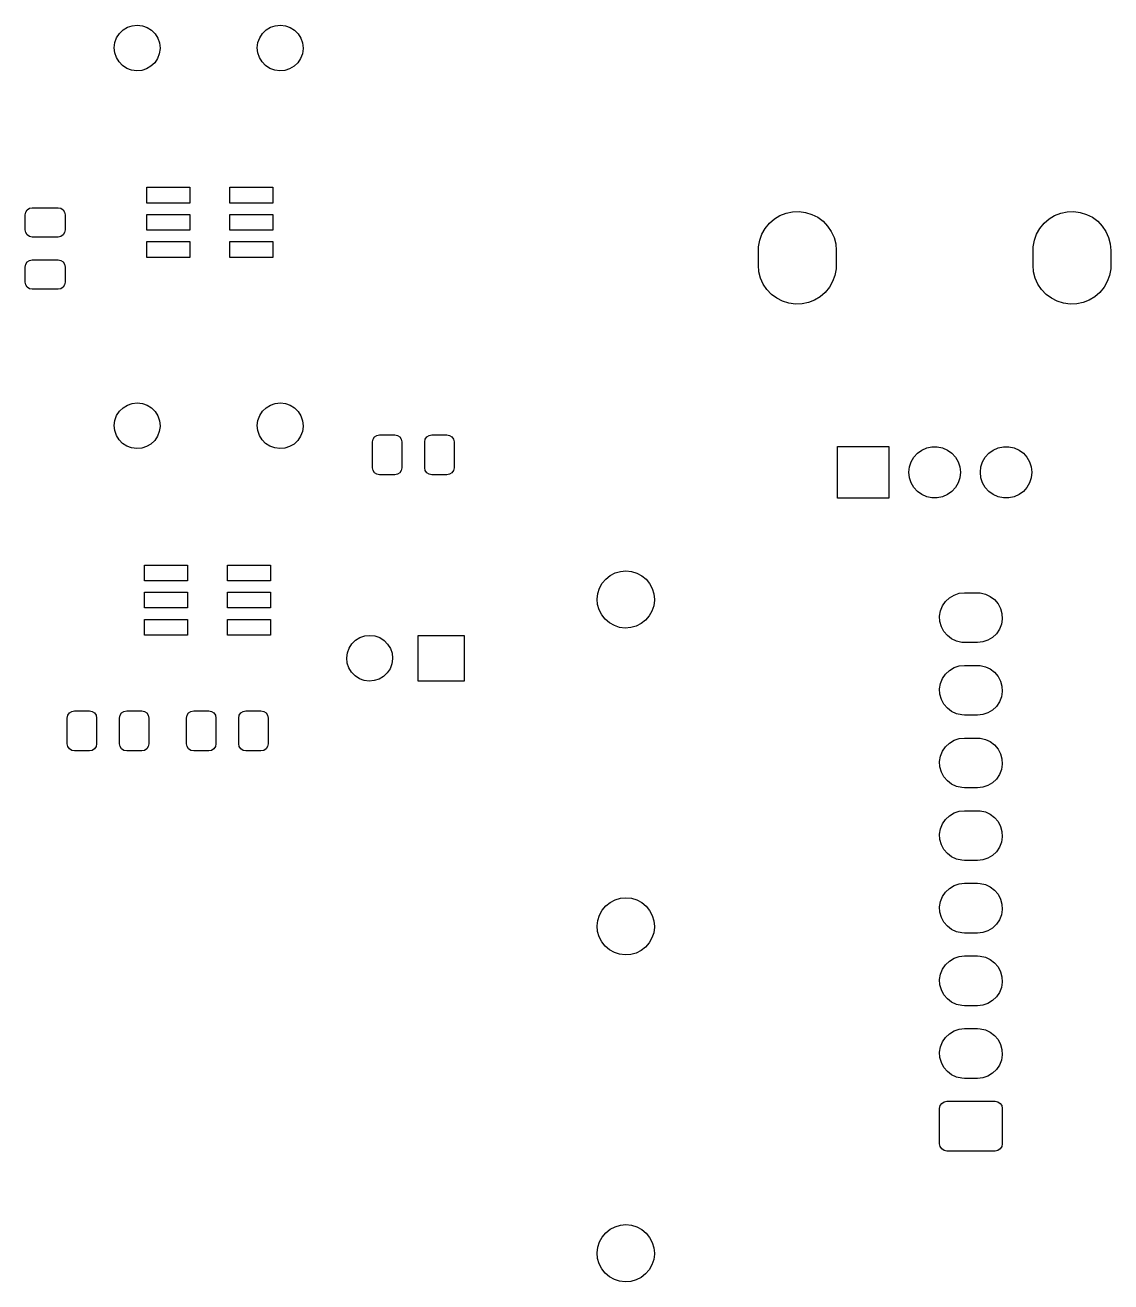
# Model space of a CAD drawing. Extents: x 62 to 227, y -145 to -47.
# Drawn here: x 189.19 to 227.14, y -143.88 to -99.93 of the extents above; entities that cross this region are included whole.
import ezdxf

# ---------------------------------------------------------------- set-up
doc = ezdxf.new("R2010")
doc.units = 0
doc.layers.add('BLACK', color=7, linetype='CONTINUOUS')

msp = doc.modelspace()

# ---------------------------------------------------------------- linework, layer by layer
at = {"layer": 'BLACK', "linetype": 'CONTINUOUS'}
for p, q in [((192.485, -100.229), (192.613, -100.104)), ((192.613, -100.104), (192.765, -100.011)), ((192.765, -100.011), (192.934, -99.9532)), ((192.934, -99.9532), (193.111, -99.9345)), ((193.111, -99.9345), (193.288, -99.9556)), ((193.288, -99.9556), (193.456, -100.015)), ((193.456, -100.015), (193.607, -100.111)), ((193.607, -100.111), (193.732, -100.238)), ((197.485, -100.229), (197.613, -100.104)), ((197.613, -100.104), (197.765, -100.011)), ((197.765, -100.011), (197.934, -99.9532)), ((197.934, -99.9532), (198.111, -99.9345)), ((198.111, -99.9345), (198.288, -99.9556)), ((198.288, -99.9556), (198.456, -100.015)), ((198.456, -100.015), (198.607, -100.111)), ((198.607, -100.111), (198.732, -100.238)), ((192.305, -100.723), (192.328, -100.546)), ((192.328, -100.546), (192.389, -100.379)), ((192.389, -100.379), (192.485, -100.229)), ((193.732, -100.238), (193.827, -100.389)), ((193.827, -100.389), (193.886, -100.557)), ((193.886, -100.557), (193.905, -100.734)), ((197.305, -100.723), (197.328, -100.546)), ((197.328, -100.546), (197.389, -100.379)), ((197.389, -100.379), (197.485, -100.229)), ((198.732, -100.238), (198.827, -100.389)), ((198.827, -100.389), (198.886, -100.557)), ((198.886, -100.557), (198.905, -100.734)), ((192.323, -100.901), (192.305, -100.723)), ((192.379, -101.07), (192.323, -100.901)), ((193.88, -100.933), (193.817, -101.1)), ((193.905, -100.757), (193.88, -100.933)), ((193.905, -100.734), (193.905, -100.757)), ((197.323, -100.901), (197.305, -100.723)), ((197.379, -101.07), (197.323, -100.901)), ((198.88, -100.933), (198.817, -101.1)), ((198.905, -100.757), (198.88, -100.933)), ((198.905, -100.734), (198.905, -100.757)), ((192.472, -101.223), (192.379, -101.07)), ((192.595, -101.351), (192.472, -101.223)), ((192.745, -101.449), (192.595, -101.351)), ((192.912, -101.511), (192.745, -101.449)), ((193.436, -101.463), (193.266, -101.518)), ((193.589, -101.372), (193.436, -101.463)), ((193.718, -101.249), (193.589, -101.372)), ((193.817, -101.1), (193.718, -101.249)), ((197.472, -101.223), (197.379, -101.07)), ((197.595, -101.351), (197.472, -101.223)), ((197.745, -101.449), (197.595, -101.351)), ((197.912, -101.511), (197.745, -101.449)), ((198.436, -101.463), (198.266, -101.518)), ((198.589, -101.372), (198.436, -101.463)), ((198.718, -101.249), (198.589, -101.372)), ((198.817, -101.1), (198.718, -101.249)), ((193.089, -101.534), (192.912, -101.511)), ((193.266, -101.518), (193.089, -101.534)), ((198.089, -101.534), (197.912, -101.511)), ((198.266, -101.518), (198.089, -101.534)), ((193.445, -106.155), (193.445, -105.605)), ((193.445, -105.605), (194.945, -105.605)), ((194.945, -105.605), (194.945, -106.155)), ((196.345, -106.155), (196.345, -105.605)), ((196.345, -105.605), (197.845, -105.605)), ((197.845, -105.605), (197.845, -106.155)), ((189.345, -106.337), (189.44, -106.318)), ((189.44, -106.318), (190.34, -106.318)), ((190.34, -106.318), (190.436, -106.337)), ((194.945, -106.155), (193.445, -106.155)), ((197.845, -106.155), (196.345, -106.155)), ((189.19, -106.568), (189.209, -106.472)), ((189.19, -107.093), (189.19, -106.568)), ((189.209, -106.472), (189.264, -106.391)), ((189.264, -106.391), (189.345, -106.337)), ((190.436, -106.337), (190.517, -106.391)), ((190.517, -106.391), (190.571, -106.472)), ((190.571, -106.472), (190.59, -106.568)), ((190.59, -106.568), (190.59, -107.093)), ((193.445, -107.105), (193.445, -106.555)), ((193.445, -106.555), (194.945, -106.555)), ((194.945, -106.555), (194.945, -107.105)), ((196.345, -107.105), (196.345, -106.555)), ((196.345, -106.555), (197.845, -106.555)), ((197.845, -106.555), (197.845, -107.105)), ((215.205, -106.862), (215.379, -106.711)), ((215.379, -106.711), (215.575, -106.592)), ((215.575, -106.592), (215.789, -106.507)), ((215.789, -106.507), (216.014, -106.46)), ((216.014, -106.46), (216.244, -106.452)), ((216.244, -106.452), (216.472, -106.482)), ((216.472, -106.482), (216.692, -106.55)), ((216.692, -106.55), (216.897, -106.654)), ((216.897, -106.654), (217.081, -106.791)), ((224.805, -106.862), (224.979, -106.711)), ((224.979, -106.711), (225.175, -106.592)), ((225.175, -106.592), (225.389, -106.507)), ((225.389, -106.507), (225.614, -106.46)), ((225.614, -106.46), (225.844, -106.452)), ((225.844, -106.452), (226.072, -106.482)), ((226.072, -106.482), (226.292, -106.55)), ((226.292, -106.55), (226.497, -106.654)), ((226.497, -106.654), (226.681, -106.791)), ((189.209, -107.189), (189.19, -107.093)), ((189.264, -107.27), (189.209, -107.189)), ((190.571, -107.189), (190.517, -107.27)), ((190.59, -107.093), (190.571, -107.189)), ((194.945, -107.105), (193.445, -107.105)), ((197.845, -107.105), (196.345, -107.105)), ((214.945, -107.24), (215.059, -107.04)), ((215.059, -107.04), (215.205, -106.862)), ((217.081, -106.791), (217.24, -106.958)), ((217.24, -106.958), (217.368, -107.149)), ((217.368, -107.149), (217.463, -107.358)), ((224.545, -107.24), (224.659, -107.04)), ((224.659, -107.04), (224.805, -106.862)), ((226.681, -106.791), (226.84, -106.958)), ((226.84, -106.958), (226.968, -107.149)), ((226.968, -107.149), (227.063, -107.358)), ((189.345, -107.324), (189.264, -107.27)), ((189.44, -107.343), (189.345, -107.324)), ((190.34, -107.343), (189.44, -107.343)), ((190.436, -107.324), (190.34, -107.343)), ((190.517, -107.27), (190.436, -107.324)), ((193.445, -108.055), (193.445, -107.505)), ((193.445, -107.505), (194.945, -107.505)), ((194.945, -107.505), (194.945, -108.055)), ((196.345, -108.055), (196.345, -107.505)), ((196.345, -107.505), (197.845, -107.505)), ((197.845, -107.505), (197.845, -108.055)), ((214.826, -107.682), (214.867, -107.456)), ((214.867, -107.456), (214.945, -107.24)), ((217.463, -107.358), (217.521, -107.581)), ((217.521, -107.581), (217.54, -107.81)), ((224.426, -107.682), (224.467, -107.456)), ((224.467, -107.456), (224.545, -107.24)), ((227.063, -107.358), (227.121, -107.581)), ((227.121, -107.581), (227.14, -107.81)), ((194.945, -108.055), (193.445, -108.055)), ((197.845, -108.055), (196.345, -108.055)), ((214.82, -107.81), (214.826, -107.682)), ((214.82, -108.33), (214.82, -107.81)), ((217.54, -107.81), (217.54, -108.33)), ((224.42, -107.81), (224.426, -107.682)), ((224.42, -108.33), (224.42, -107.81)), ((227.14, -107.81), (227.14, -108.33)), ((189.19, -108.393), (189.209, -108.297)), ((189.19, -108.918), (189.19, -108.393)), ((189.209, -108.297), (189.264, -108.216)), ((189.264, -108.216), (189.345, -108.162)), ((189.345, -108.162), (189.44, -108.143)), ((189.44, -108.143), (190.34, -108.143)), ((190.34, -108.143), (190.436, -108.162)), ((190.436, -108.162), (190.517, -108.216)), ((190.517, -108.216), (190.571, -108.297)), ((190.571, -108.297), (190.59, -108.393)), ((190.59, -108.393), (190.59, -108.918)), ((214.839, -108.559), (214.82, -108.33)), ((217.534, -108.458), (217.493, -108.684)), ((217.54, -108.33), (217.534, -108.458)), ((224.439, -108.559), (224.42, -108.33)), ((227.134, -108.458), (227.093, -108.684)), ((227.14, -108.33), (227.134, -108.458)), ((189.209, -109.014), (189.19, -108.918)), ((190.59, -108.918), (190.571, -109.014)), ((214.897, -108.782), (214.839, -108.559)), ((214.992, -108.991), (214.897, -108.782)), ((217.415, -108.9), (217.301, -109.1)), ((217.493, -108.684), (217.415, -108.9)), ((224.497, -108.782), (224.439, -108.559)), ((224.592, -108.991), (224.497, -108.782)), ((227.015, -108.9), (226.901, -109.1)), ((227.093, -108.684), (227.015, -108.9)), ((189.264, -109.095), (189.209, -109.014)), ((189.345, -109.149), (189.264, -109.095)), ((189.44, -109.168), (189.345, -109.149)), ((190.34, -109.168), (189.44, -109.168)), ((190.436, -109.149), (190.34, -109.168)), ((190.517, -109.095), (190.436, -109.149)), ((190.571, -109.014), (190.517, -109.095)), ((215.12, -109.182), (214.992, -108.991)), ((215.279, -109.349), (215.12, -109.182)), ((215.463, -109.486), (215.279, -109.349)), ((217.155, -109.278), (216.981, -109.429)), ((217.301, -109.1), (217.155, -109.278)), ((224.72, -109.182), (224.592, -108.991)), ((224.879, -109.349), (224.72, -109.182)), ((225.063, -109.486), (224.879, -109.349)), ((226.755, -109.278), (226.581, -109.429)), ((226.901, -109.1), (226.755, -109.278)), ((215.668, -109.59), (215.463, -109.486)), ((215.888, -109.658), (215.668, -109.59)), ((216.116, -109.688), (215.888, -109.658)), ((216.346, -109.68), (216.116, -109.688)), ((216.571, -109.633), (216.346, -109.68)), ((216.785, -109.548), (216.571, -109.633)), ((216.981, -109.429), (216.785, -109.548)), ((225.268, -109.59), (225.063, -109.486)), ((225.488, -109.658), (225.268, -109.59)), ((225.716, -109.688), (225.488, -109.658)), ((225.946, -109.68), (225.716, -109.688)), ((226.171, -109.633), (225.946, -109.68)), ((226.385, -109.548), (226.171, -109.633)), ((226.581, -109.429), (226.385, -109.548)), ((192.485, -113.437), (192.613, -113.312)), ((192.613, -113.312), (192.765, -113.219)), ((192.765, -113.219), (192.934, -113.161)), ((192.934, -113.161), (193.111, -113.143)), ((193.111, -113.143), (193.288, -113.164)), ((193.288, -113.164), (193.456, -113.223)), ((193.456, -113.223), (193.607, -113.319)), ((193.607, -113.319), (193.732, -113.446)), ((197.485, -113.437), (197.613, -113.312)), ((197.613, -113.312), (197.765, -113.219)), ((197.765, -113.219), (197.934, -113.161)), ((197.934, -113.161), (198.111, -113.143)), ((198.111, -113.143), (198.288, -113.164)), ((198.288, -113.164), (198.456, -113.223)), ((198.456, -113.223), (198.607, -113.319)), ((198.607, -113.319), (198.732, -113.446)), ((192.305, -113.931), (192.328, -113.754)), ((192.328, -113.754), (192.389, -113.587)), ((192.389, -113.587), (192.485, -113.437)), ((193.732, -113.446), (193.827, -113.597)), ((193.827, -113.597), (193.886, -113.765)), ((193.886, -113.765), (193.905, -113.942)), ((197.305, -113.931), (197.328, -113.754)), ((197.328, -113.754), (197.389, -113.587)), ((197.389, -113.587), (197.485, -113.437)), ((198.732, -113.446), (198.827, -113.597)), ((198.827, -113.597), (198.886, -113.765)), ((198.886, -113.765), (198.905, -113.942)), ((192.323, -114.109), (192.305, -113.931)), ((192.379, -114.278), (192.323, -114.109)), ((193.88, -114.141), (193.817, -114.308)), ((193.905, -113.965), (193.88, -114.141)), ((193.905, -113.942), (193.905, -113.965)), ((197.323, -114.109), (197.305, -113.931)), ((197.379, -114.278), (197.323, -114.109)), ((198.88, -114.141), (198.817, -114.308)), ((198.905, -113.965), (198.88, -114.141)), ((198.905, -113.942), (198.905, -113.965)), ((192.472, -114.431), (192.379, -114.278)), ((192.595, -114.559), (192.472, -114.431)), ((192.745, -114.657), (192.595, -114.559)), ((192.912, -114.719), (192.745, -114.657)), ((193.436, -114.671), (193.266, -114.726)), ((193.589, -114.58), (193.436, -114.671)), ((193.718, -114.457), (193.589, -114.58)), ((193.817, -114.308), (193.718, -114.457)), ((197.472, -114.431), (197.379, -114.278)), ((197.595, -114.559), (197.472, -114.431)), ((197.745, -114.657), (197.595, -114.559)), ((197.912, -114.719), (197.745, -114.657)), ((198.436, -114.671), (198.266, -114.726)), ((198.589, -114.58), (198.436, -114.671)), ((198.718, -114.457), (198.589, -114.58)), ((198.817, -114.308), (198.718, -114.457)), ((201.332, -114.508), (201.351, -114.413)), ((201.332, -115.408), (201.332, -114.508)), ((201.351, -114.413), (201.406, -114.332)), ((201.406, -114.332), (201.487, -114.278)), ((201.487, -114.278), (201.582, -114.258)), ((201.582, -114.258), (202.107, -114.258)), ((202.107, -114.258), (202.203, -114.278)), ((202.203, -114.278), (202.284, -114.332)), ((202.284, -114.332), (202.338, -114.413)), ((202.338, -114.413), (202.357, -114.508)), ((202.357, -114.508), (202.357, -115.408)), ((203.157, -114.508), (203.176, -114.413)), ((203.157, -115.408), (203.157, -114.508)), ((203.176, -114.413), (203.231, -114.332)), ((203.231, -114.332), (203.312, -114.278)), ((203.312, -114.278), (203.407, -114.258)), ((203.407, -114.258), (203.932, -114.258)), ((203.932, -114.258), (204.028, -114.278)), ((204.028, -114.278), (204.109, -114.332)), ((204.109, -114.332), (204.163, -114.413)), ((204.163, -114.413), (204.182, -114.508)), ((204.182, -114.508), (204.182, -115.408)), ((217.58, -116.47), (217.58, -114.67)), ((217.58, -114.67), (219.38, -114.67)), ((219.38, -114.67), (219.38, -116.47)), ((220.702, -114.714), (220.886, -114.675)), ((220.886, -114.675), (221.074, -114.675)), ((221.074, -114.675), (221.258, -114.714)), ((223.202, -114.714), (223.386, -114.675)), ((223.386, -114.675), (223.574, -114.675)), ((223.574, -114.675), (223.758, -114.714)), ((193.089, -114.742), (192.912, -114.719)), ((193.266, -114.726), (193.089, -114.742)), ((198.089, -114.742), (197.912, -114.719)), ((198.266, -114.726), (198.089, -114.742)), ((220.158, -115.204), (220.252, -115.041)), ((220.252, -115.041), (220.378, -114.901)), ((220.378, -114.901), (220.53, -114.791)), ((220.53, -114.791), (220.702, -114.714)), ((221.258, -114.714), (221.43, -114.791)), ((221.43, -114.791), (221.582, -114.901)), ((221.582, -114.901), (221.708, -115.041)), ((221.708, -115.041), (221.802, -115.204)), ((222.658, -115.204), (222.752, -115.041)), ((222.752, -115.041), (222.878, -114.901)), ((222.878, -114.901), (223.03, -114.791)), ((223.03, -114.791), (223.202, -114.714)), ((223.758, -114.714), (223.93, -114.791)), ((223.93, -114.791), (224.082, -114.901)), ((224.082, -114.901), (224.208, -115.041)), ((224.208, -115.041), (224.302, -115.204)), ((201.351, -115.504), (201.332, -115.408)), ((201.406, -115.585), (201.351, -115.504)), ((202.338, -115.504), (202.284, -115.585)), ((202.357, -115.408), (202.338, -115.504)), ((203.176, -115.504), (203.157, -115.408)), ((203.231, -115.585), (203.176, -115.504)), ((204.163, -115.504), (204.109, -115.585)), ((204.182, -115.408), (204.163, -115.504)), ((220.08, -115.57), (220.1, -115.383)), ((220.1, -115.383), (220.158, -115.204)), ((221.802, -115.204), (221.86, -115.383)), ((221.86, -115.383), (221.88, -115.57)), ((222.58, -115.57), (222.6, -115.383)), ((222.6, -115.383), (222.658, -115.204)), ((224.302, -115.204), (224.36, -115.383)), ((224.36, -115.383), (224.38, -115.57)), ((201.487, -115.639), (201.406, -115.585)), ((201.582, -115.658), (201.487, -115.639)), ((202.107, -115.658), (201.582, -115.658)), ((202.203, -115.639), (202.107, -115.658)), ((202.284, -115.585), (202.203, -115.639)), ((203.312, -115.639), (203.231, -115.585)), ((203.407, -115.658), (203.312, -115.639)), ((203.932, -115.658), (203.407, -115.658)), ((204.028, -115.639), (203.932, -115.658)), ((204.109, -115.585), (204.028, -115.639)), ((220.1, -115.757), (220.08, -115.57)), ((220.158, -115.936), (220.1, -115.757)), ((220.252, -116.099), (220.158, -115.936)), ((221.802, -115.936), (221.708, -116.099)), ((221.86, -115.757), (221.802, -115.936)), ((221.88, -115.57), (221.86, -115.757)), ((222.6, -115.757), (222.58, -115.57)), ((222.658, -115.936), (222.6, -115.757)), ((222.752, -116.099), (222.658, -115.936)), ((224.302, -115.936), (224.208, -116.099)), ((224.36, -115.757), (224.302, -115.936)), ((224.38, -115.57), (224.36, -115.757)), ((220.378, -116.239), (220.252, -116.099)), ((220.53, -116.349), (220.378, -116.239)), ((220.702, -116.426), (220.53, -116.349)), ((220.886, -116.465), (220.702, -116.426)), ((221.258, -116.426), (221.074, -116.465)), ((221.43, -116.349), (221.258, -116.426)), ((221.582, -116.239), (221.43, -116.349)), ((221.708, -116.099), (221.582, -116.239)), ((222.878, -116.239), (222.752, -116.099)), ((223.03, -116.349), (222.878, -116.239)), ((223.202, -116.426), (223.03, -116.349)), ((223.386, -116.465), (223.202, -116.426)), ((223.758, -116.426), (223.574, -116.465)), ((223.93, -116.349), (223.758, -116.426)), ((224.082, -116.239), (223.93, -116.349)), ((224.208, -116.099), (224.082, -116.239)), ((219.38, -116.47), (217.58, -116.47)), ((221.074, -116.465), (220.886, -116.465)), ((223.574, -116.465), (223.386, -116.465)), ((193.365, -119.363), (193.365, -118.813)), ((193.365, -118.813), (194.865, -118.813)), ((194.865, -118.813), (194.865, -119.363)), ((196.265, -119.363), (196.265, -118.813)), ((196.265, -118.813), (197.765, -118.813)), ((197.765, -118.813), (197.765, -119.363)), ((209.81, -119.088), (209.998, -119.033)), ((209.998, -119.033), (210.192, -119.015)), ((210.192, -119.015), (210.386, -119.035)), ((210.386, -119.035), (210.573, -119.093)), ((194.865, -119.363), (193.365, -119.363)), ((197.765, -119.363), (196.265, -119.363)), ((209.266, -119.621), (209.36, -119.45)), ((209.36, -119.45), (209.485, -119.301)), ((209.485, -119.301), (209.637, -119.178)), ((209.637, -119.178), (209.81, -119.088)), ((210.573, -119.093), (210.744, -119.186)), ((210.744, -119.186), (210.895, -119.31)), ((210.895, -119.31), (211.018, -119.462)), ((211.018, -119.462), (211.11, -119.634)), ((193.365, -120.313), (193.365, -119.763)), ((193.365, -119.763), (194.865, -119.763)), ((194.865, -119.763), (194.865, -120.313)), ((196.265, -120.313), (196.265, -119.763)), ((196.265, -119.763), (197.765, -119.763)), ((197.765, -119.763), (197.765, -120.313)), ((209.185, -120.001), (209.207, -119.807)), ((209.207, -119.807), (209.266, -119.621)), ((211.11, -119.634), (211.166, -119.821)), ((211.166, -119.821), (211.185, -120.015)), ((221.362, -120.086), (221.499, -119.957)), ((221.499, -119.957), (221.66, -119.86)), ((221.66, -119.86), (221.838, -119.8)), ((221.838, -119.8), (222.025, -119.78)), ((222.025, -119.78), (222.475, -119.78)), ((222.475, -119.78), (222.572, -119.785)), ((222.572, -119.785), (222.755, -119.826)), ((222.755, -119.826), (222.926, -119.906)), ((222.926, -119.906), (223.075, -120.02)), ((194.865, -120.313), (193.365, -120.313)), ((197.765, -120.313), (196.265, -120.313)), ((209.201, -120.196), (209.185, -120.001)), ((209.255, -120.383), (209.201, -120.196)), ((209.344, -120.557), (209.255, -120.383)), ((211.16, -120.237), (211.099, -120.422)), ((211.185, -120.043), (211.16, -120.237)), ((211.185, -120.015), (211.185, -120.043)), ((221.187, -120.416), (221.257, -120.242)), ((221.257, -120.242), (221.362, -120.086)), ((223.075, -120.02), (223.196, -120.164)), ((223.196, -120.164), (223.284, -120.33)), ((223.284, -120.33), (223.334, -120.511)), ((193.365, -121.263), (193.365, -120.713)), ((193.365, -120.713), (194.865, -120.713)), ((194.865, -120.713), (194.865, -121.263)), ((196.265, -121.263), (196.265, -120.713)), ((196.265, -120.713), (197.765, -120.713)), ((197.765, -120.713), (197.765, -121.263)), ((209.466, -120.71), (209.344, -120.557)), ((209.614, -120.836), (209.466, -120.71)), ((209.785, -120.931), (209.614, -120.836)), ((210.875, -120.739), (210.721, -120.859)), ((211.002, -120.591), (210.875, -120.739)), ((211.099, -120.422), (211.002, -120.591)), ((221.156, -120.601), (221.187, -120.416)), ((221.166, -120.789), (221.156, -120.601)), ((221.216, -120.97), (221.166, -120.789)), ((223.344, -120.699), (223.313, -120.884)), ((223.334, -120.511), (223.344, -120.699)), ((194.865, -121.263), (193.365, -121.263)), ((197.765, -121.263), (196.265, -121.263)), ((201.062, -121.289), (201.239, -121.271)), ((201.239, -121.271), (201.416, -121.292)), ((202.933, -122.87), (202.933, -121.27)), ((202.933, -121.27), (204.533, -121.27)), ((204.533, -121.27), (204.533, -122.87)), ((209.97, -120.992), (209.785, -120.931)), ((210.164, -121.015), (209.97, -120.992)), ((210.359, -121), (210.164, -121.015)), ((210.547, -120.947), (210.359, -121)), ((210.721, -120.859), (210.547, -120.947)), ((221.304, -121.136), (221.216, -120.97)), ((221.425, -121.28), (221.304, -121.136)), ((223.138, -121.214), (223.001, -121.343)), ((223.243, -121.058), (223.138, -121.214)), ((223.313, -120.884), (223.243, -121.058)), ((200.456, -121.882), (200.517, -121.715)), ((200.517, -121.715), (200.613, -121.565)), ((200.613, -121.565), (200.741, -121.44)), ((200.741, -121.44), (200.893, -121.347)), ((200.893, -121.347), (201.062, -121.289)), ((201.416, -121.292), (201.584, -121.351)), ((201.584, -121.351), (201.735, -121.447)), ((201.735, -121.447), (201.86, -121.574)), ((201.86, -121.574), (201.955, -121.725)), ((221.574, -121.394), (221.425, -121.28)), ((221.745, -121.474), (221.574, -121.394)), ((221.928, -121.515), (221.745, -121.474)), ((222.025, -121.52), (221.928, -121.515)), ((222.475, -121.52), (222.025, -121.52)), ((222.662, -121.5), (222.475, -121.52)), ((222.84, -121.44), (222.662, -121.5)), ((223.001, -121.343), (222.84, -121.44)), ((200.433, -122.059), (200.456, -121.882)), ((200.451, -122.237), (200.433, -122.059)), ((201.955, -121.725), (202.014, -121.893)), ((202.033, -122.093), (202.008, -122.269)), ((202.014, -121.893), (202.033, -122.07)), ((202.033, -122.07), (202.033, -122.093)), ((200.507, -122.406), (200.451, -122.237)), ((200.6, -122.559), (200.507, -122.406)), ((200.723, -122.687), (200.6, -122.559)), ((201.846, -122.585), (201.717, -122.708)), ((201.945, -122.436), (201.846, -122.585)), ((202.008, -122.269), (201.945, -122.436)), ((221.362, -122.626), (221.499, -122.497)), ((221.499, -122.497), (221.66, -122.4)), ((221.66, -122.4), (221.838, -122.34)), ((221.838, -122.34), (222.025, -122.32)), ((222.025, -122.32), (222.475, -122.32)), ((222.475, -122.32), (222.572, -122.325)), ((222.572, -122.325), (222.755, -122.366)), ((222.755, -122.366), (222.926, -122.446)), ((222.926, -122.446), (223.075, -122.56)), ((223.075, -122.56), (223.196, -122.704)), ((200.873, -122.785), (200.723, -122.687)), ((201.04, -122.847), (200.873, -122.785)), ((201.217, -122.87), (201.04, -122.847)), ((201.394, -122.854), (201.217, -122.87)), ((201.564, -122.799), (201.394, -122.854)), ((201.717, -122.708), (201.564, -122.799)), ((204.533, -122.87), (202.933, -122.87)), ((221.156, -123.141), (221.187, -122.956)), ((221.187, -122.956), (221.257, -122.782)), ((221.257, -122.782), (221.362, -122.626)), ((223.196, -122.704), (223.284, -122.87)), ((223.284, -122.87), (223.334, -123.051)), ((221.166, -123.329), (221.156, -123.141)), ((221.216, -123.51), (221.166, -123.329)), ((223.313, -123.424), (223.243, -123.598)), ((223.344, -123.239), (223.313, -123.424)), ((223.334, -123.051), (223.344, -123.239)), ((190.819, -123.93), (190.914, -123.91)), ((190.914, -123.91), (191.439, -123.91)), ((191.439, -123.91), (191.535, -123.93)), ((192.644, -123.93), (192.739, -123.91)), ((192.739, -123.91), (193.264, -123.91)), ((193.264, -123.91), (193.36, -123.93)), ((194.986, -123.93), (195.082, -123.91)), ((195.082, -123.91), (195.607, -123.91)), ((195.607, -123.91), (195.703, -123.93)), ((196.811, -123.93), (196.907, -123.91)), ((196.907, -123.91), (197.432, -123.91)), ((197.432, -123.91), (197.528, -123.93)), ((221.304, -123.676), (221.216, -123.51)), ((221.425, -123.82), (221.304, -123.676)), ((221.574, -123.934), (221.425, -123.82)), ((223.001, -123.883), (222.84, -123.98)), ((223.138, -123.754), (223.001, -123.883)), ((223.243, -123.598), (223.138, -123.754)), ((190.664, -124.16), (190.683, -124.065)), ((190.664, -125.06), (190.664, -124.16)), ((190.683, -124.065), (190.738, -123.984)), ((190.738, -123.984), (190.819, -123.93)), ((191.535, -123.93), (191.616, -123.984)), ((191.616, -123.984), (191.67, -124.065)), ((191.67, -124.065), (191.689, -124.16)), ((191.689, -124.16), (191.689, -125.06)), ((192.489, -124.16), (192.508, -124.065)), ((192.489, -125.06), (192.489, -124.16)), ((192.508, -124.065), (192.563, -123.984)), ((192.563, -123.984), (192.644, -123.93)), ((193.36, -123.93), (193.441, -123.984)), ((193.441, -123.984), (193.495, -124.065)), ((193.495, -124.065), (193.514, -124.16)), ((193.514, -124.16), (193.514, -125.06)), ((194.832, -124.16), (194.851, -124.065)), ((194.832, -125.06), (194.832, -124.16)), ((194.851, -124.065), (194.905, -123.984)), ((194.905, -123.984), (194.986, -123.93)), ((195.703, -123.93), (195.784, -123.984)), ((195.784, -123.984), (195.838, -124.065)), ((195.838, -124.065), (195.857, -124.16)), ((195.857, -124.16), (195.857, -125.06)), ((196.657, -124.16), (196.676, -124.065)), ((196.657, -125.06), (196.657, -124.16)), ((196.676, -124.065), (196.73, -123.984)), ((196.73, -123.984), (196.811, -123.93)), ((197.528, -123.93), (197.609, -123.984)), ((197.609, -123.984), (197.663, -124.065)), ((197.663, -124.065), (197.682, -124.16)), ((197.682, -124.16), (197.682, -125.06)), ((221.745, -124.014), (221.574, -123.934)), ((221.928, -124.055), (221.745, -124.014)), ((222.025, -124.06), (221.928, -124.055)), ((222.475, -124.06), (222.025, -124.06)), ((222.662, -124.04), (222.475, -124.06)), ((222.84, -123.98), (222.662, -124.04)), ((190.683, -125.156), (190.664, -125.06)), ((190.738, -125.237), (190.683, -125.156)), ((191.67, -125.156), (191.616, -125.237)), ((191.689, -125.06), (191.67, -125.156)), ((192.508, -125.156), (192.489, -125.06)), ((192.563, -125.237), (192.508, -125.156)), ((193.495, -125.156), (193.441, -125.237)), ((193.514, -125.06), (193.495, -125.156)), ((194.851, -125.156), (194.832, -125.06)), ((194.905, -125.237), (194.851, -125.156)), ((195.838, -125.156), (195.784, -125.237)), ((195.857, -125.06), (195.838, -125.156)), ((196.676, -125.156), (196.657, -125.06)), ((196.73, -125.237), (196.676, -125.156)), ((197.663, -125.156), (197.609, -125.237)), ((197.682, -125.06), (197.663, -125.156)), ((221.257, -125.322), (221.362, -125.166)), ((221.362, -125.166), (221.499, -125.037)), ((221.499, -125.037), (221.66, -124.94)), ((221.66, -124.94), (221.838, -124.88)), ((221.838, -124.88), (222.025, -124.86)), ((222.025, -124.86), (222.475, -124.86)), ((222.475, -124.86), (222.572, -124.865)), ((222.572, -124.865), (222.755, -124.906)), ((222.755, -124.906), (222.926, -124.986)), ((222.926, -124.986), (223.075, -125.1)), ((223.075, -125.1), (223.196, -125.244)), ((190.819, -125.291), (190.738, -125.237)), ((190.914, -125.31), (190.819, -125.291)), ((191.439, -125.31), (190.914, -125.31)), ((191.535, -125.291), (191.439, -125.31)), ((191.616, -125.237), (191.535, -125.291)), ((192.644, -125.291), (192.563, -125.237)), ((192.739, -125.31), (192.644, -125.291)), ((193.264, -125.31), (192.739, -125.31)), ((193.36, -125.291), (193.264, -125.31)), ((193.441, -125.237), (193.36, -125.291)), ((194.986, -125.291), (194.905, -125.237)), ((195.082, -125.31), (194.986, -125.291)), ((195.607, -125.31), (195.082, -125.31)), ((195.703, -125.291), (195.607, -125.31)), ((195.784, -125.237), (195.703, -125.291)), ((196.811, -125.291), (196.73, -125.237)), ((196.907, -125.31), (196.811, -125.291)), ((197.432, -125.31), (196.907, -125.31)), ((197.528, -125.291), (197.432, -125.31)), ((197.609, -125.237), (197.528, -125.291)), ((221.156, -125.681), (221.187, -125.496)), ((221.187, -125.496), (221.257, -125.322)), ((223.196, -125.244), (223.284, -125.41)), ((223.284, -125.41), (223.334, -125.591)), ((223.334, -125.591), (223.344, -125.779)), ((221.166, -125.869), (221.156, -125.681)), ((221.216, -126.05), (221.166, -125.869)), ((221.304, -126.216), (221.216, -126.05)), ((223.313, -125.964), (223.243, -126.138)), ((223.344, -125.779), (223.313, -125.964)), ((221.425, -126.36), (221.304, -126.216)), ((221.574, -126.474), (221.425, -126.36)), ((221.745, -126.554), (221.574, -126.474)), ((222.84, -126.52), (222.662, -126.58)), ((223.001, -126.423), (222.84, -126.52)), ((223.138, -126.294), (223.001, -126.423)), ((223.243, -126.138), (223.138, -126.294)), ((221.928, -126.595), (221.745, -126.554)), ((222.025, -126.6), (221.928, -126.595)), ((222.475, -126.6), (222.025, -126.6)), ((222.662, -126.58), (222.475, -126.6)), ((221.66, -127.48), (221.838, -127.42)), ((221.838, -127.42), (222.025, -127.4)), ((222.025, -127.4), (222.475, -127.4)), ((222.475, -127.4), (222.572, -127.405)), ((222.572, -127.405), (222.755, -127.446)), ((221.187, -128.036), (221.257, -127.862)), ((221.257, -127.862), (221.362, -127.706)), ((221.362, -127.706), (221.499, -127.577)), ((221.499, -127.577), (221.66, -127.48)), ((222.755, -127.446), (222.926, -127.526)), ((222.926, -127.526), (223.075, -127.64)), ((223.075, -127.64), (223.196, -127.784)), ((223.196, -127.784), (223.284, -127.95)), ((221.156, -128.221), (221.187, -128.036)), ((221.166, -128.409), (221.156, -128.221)), ((223.284, -127.95), (223.334, -128.131)), ((223.334, -128.131), (223.344, -128.319)), ((221.216, -128.59), (221.166, -128.409)), ((221.304, -128.756), (221.216, -128.59)), ((223.243, -128.678), (223.138, -128.834)), ((223.313, -128.504), (223.243, -128.678)), ((223.344, -128.319), (223.313, -128.504)), ((221.425, -128.9), (221.304, -128.756)), ((221.574, -129.014), (221.425, -128.9)), ((221.745, -129.094), (221.574, -129.014)), ((221.928, -129.135), (221.745, -129.094)), ((222.025, -129.14), (221.928, -129.135)), ((222.475, -129.14), (222.025, -129.14)), ((222.662, -129.12), (222.475, -129.14)), ((222.84, -129.06), (222.662, -129.12)), ((223.001, -128.963), (222.84, -129.06)), ((223.138, -128.834), (223.001, -128.963)), ((221.499, -130.117), (221.66, -130.02)), ((221.66, -130.02), (221.838, -129.96)), ((221.838, -129.96), (222.025, -129.94)), ((222.025, -129.94), (222.475, -129.94)), ((222.475, -129.94), (222.572, -129.945)), ((222.572, -129.945), (222.755, -129.986)), ((222.755, -129.986), (222.926, -130.066)), ((209.81, -130.518), (209.998, -130.463)), ((209.998, -130.463), (210.192, -130.445)), ((210.192, -130.445), (210.386, -130.465)), ((210.386, -130.465), (210.573, -130.523)), ((221.187, -130.576), (221.257, -130.402)), ((221.257, -130.402), (221.362, -130.246)), ((221.362, -130.246), (221.499, -130.117)), ((222.926, -130.066), (223.075, -130.18)), ((223.075, -130.18), (223.196, -130.324)), ((223.196, -130.324), (223.284, -130.49)), ((223.284, -130.49), (223.334, -130.671)), ((209.266, -131.051), (209.36, -130.88)), ((209.36, -130.88), (209.485, -130.731)), ((209.485, -130.731), (209.637, -130.608)), ((209.637, -130.608), (209.81, -130.518)), ((210.573, -130.523), (210.744, -130.616)), ((210.744, -130.616), (210.895, -130.74)), ((210.895, -130.74), (211.018, -130.892)), ((211.018, -130.892), (211.11, -131.064)), ((221.156, -130.761), (221.187, -130.576)), ((221.166, -130.949), (221.156, -130.761)), ((223.344, -130.859), (223.313, -131.044)), ((223.334, -130.671), (223.344, -130.859)), ((209.185, -131.431), (209.207, -131.237)), ((209.207, -131.237), (209.266, -131.051)), ((211.11, -131.064), (211.166, -131.251)), ((211.166, -131.251), (211.185, -131.445)), ((221.216, -131.13), (221.166, -130.949)), ((221.304, -131.296), (221.216, -131.13)), ((221.425, -131.44), (221.304, -131.296)), ((223.138, -131.374), (223.001, -131.503)), ((223.243, -131.218), (223.138, -131.374)), ((223.313, -131.044), (223.243, -131.218)), ((209.201, -131.626), (209.185, -131.431)), ((209.255, -131.813), (209.201, -131.626)), ((209.344, -131.987), (209.255, -131.813)), ((211.16, -131.667), (211.099, -131.852)), ((211.185, -131.473), (211.16, -131.667)), ((211.185, -131.445), (211.185, -131.473)), ((221.574, -131.554), (221.425, -131.44)), ((221.745, -131.634), (221.574, -131.554)), ((221.928, -131.675), (221.745, -131.634)), ((222.025, -131.68), (221.928, -131.675)), ((222.475, -131.68), (222.025, -131.68)), ((222.662, -131.66), (222.475, -131.68)), ((222.84, -131.6), (222.662, -131.66)), ((223.001, -131.503), (222.84, -131.6)), ((209.466, -132.14), (209.344, -131.987)), ((209.614, -132.266), (209.466, -132.14)), ((210.875, -132.169), (210.721, -132.289)), ((211.002, -132.021), (210.875, -132.169)), ((211.099, -131.852), (211.002, -132.021)), ((209.785, -132.361), (209.614, -132.266)), ((209.97, -132.422), (209.785, -132.361)), ((210.164, -132.445), (209.97, -132.422)), ((210.359, -132.43), (210.164, -132.445)), ((210.547, -132.377), (210.359, -132.43)), ((210.721, -132.289), (210.547, -132.377)), ((221.362, -132.786), (221.499, -132.657)), ((221.499, -132.657), (221.66, -132.56)), ((221.66, -132.56), (221.838, -132.5)), ((221.838, -132.5), (222.025, -132.48)), ((222.025, -132.48), (222.475, -132.48)), ((222.475, -132.48), (222.572, -132.485)), ((222.572, -132.485), (222.755, -132.526)), ((222.755, -132.526), (222.926, -132.606)), ((222.926, -132.606), (223.075, -132.72)), ((221.156, -133.301), (221.187, -133.116)), ((221.187, -133.116), (221.257, -132.942)), ((221.257, -132.942), (221.362, -132.786)), ((223.075, -132.72), (223.196, -132.864)), ((223.196, -132.864), (223.284, -133.03)), ((223.284, -133.03), (223.334, -133.211)), ((221.166, -133.489), (221.156, -133.301)), ((221.216, -133.67), (221.166, -133.489)), ((223.344, -133.399), (223.313, -133.584)), ((223.334, -133.211), (223.344, -133.399)), ((221.304, -133.836), (221.216, -133.67)), ((221.425, -133.98), (221.304, -133.836)), ((221.574, -134.094), (221.425, -133.98)), ((223.138, -133.914), (223.001, -134.043)), ((223.243, -133.758), (223.138, -133.914)), ((223.313, -133.584), (223.243, -133.758)), ((221.745, -134.174), (221.574, -134.094)), ((221.928, -134.215), (221.745, -134.174)), ((222.025, -134.22), (221.928, -134.215)), ((222.475, -134.22), (222.025, -134.22)), ((222.662, -134.2), (222.475, -134.22)), ((222.84, -134.14), (222.662, -134.2)), ((223.001, -134.043), (222.84, -134.14)), ((221.257, -135.482), (221.362, -135.326)), ((221.362, -135.326), (221.499, -135.197)), ((221.499, -135.197), (221.66, -135.1)), ((221.66, -135.1), (221.838, -135.04)), ((221.838, -135.04), (222.025, -135.02)), ((222.025, -135.02), (222.475, -135.02)), ((222.475, -135.02), (222.572, -135.025)), ((222.572, -135.025), (222.755, -135.066)), ((222.755, -135.066), (222.926, -135.146)), ((222.926, -135.146), (223.075, -135.26)), ((223.075, -135.26), (223.196, -135.404)), ((221.156, -135.841), (221.187, -135.656)), ((221.187, -135.656), (221.257, -135.482)), ((223.196, -135.404), (223.284, -135.57)), ((223.284, -135.57), (223.334, -135.751)), ((223.334, -135.751), (223.344, -135.939)), ((221.166, -136.029), (221.156, -135.841)), ((221.216, -136.21), (221.166, -136.029)), ((221.304, -136.376), (221.216, -136.21)), ((223.313, -136.124), (223.243, -136.298)), ((223.344, -135.939), (223.313, -136.124)), ((221.425, -136.52), (221.304, -136.376)), ((221.574, -136.634), (221.425, -136.52)), ((221.745, -136.714), (221.574, -136.634)), ((223.001, -136.583), (222.84, -136.68)), ((223.138, -136.454), (223.001, -136.583)), ((223.243, -136.298), (223.138, -136.454)), ((221.928, -136.755), (221.745, -136.714)), ((222.025, -136.76), (221.928, -136.755)), ((222.475, -136.76), (222.025, -136.76)), ((222.662, -136.74), (222.475, -136.76)), ((222.84, -136.68), (222.662, -136.74)), ((221.155, -137.81), (221.174, -137.714)), ((221.155, -139.05), (221.155, -137.81)), ((221.174, -137.714), (221.228, -137.633)), ((221.228, -137.633), (221.309, -137.579)), ((221.309, -137.579), (221.405, -137.56)), ((221.405, -137.56), (223.095, -137.56)), ((223.095, -137.56), (223.191, -137.579)), ((223.191, -137.579), (223.272, -137.633)), ((223.272, -137.633), (223.326, -137.714)), ((223.326, -137.714), (223.345, -137.81)), ((223.345, -137.81), (223.345, -139.05)), ((221.174, -139.146), (221.155, -139.05)), ((221.228, -139.227), (221.174, -139.146)), ((221.309, -139.281), (221.228, -139.227)), ((221.405, -139.3), (221.309, -139.281)), ((223.191, -139.281), (223.095, -139.3)), ((223.272, -139.227), (223.191, -139.281)), ((223.326, -139.146), (223.272, -139.227)), ((223.345, -139.05), (223.326, -139.146)), ((223.095, -139.3), (221.405, -139.3)), ((209.81, -141.948), (209.998, -141.893)), ((209.998, -141.893), (210.192, -141.875)), ((210.192, -141.875), (210.386, -141.895)), ((210.386, -141.895), (210.573, -141.953)), ((209.266, -142.481), (209.36, -142.31)), ((209.36, -142.31), (209.485, -142.161)), ((209.485, -142.161), (209.637, -142.038)), ((209.637, -142.038), (209.81, -141.948)), ((210.573, -141.953), (210.744, -142.046)), ((210.744, -142.046), (210.895, -142.17)), ((210.895, -142.17), (211.018, -142.322)), ((211.018, -142.322), (211.11, -142.494)), ((209.185, -142.861), (209.207, -142.667)), ((209.207, -142.667), (209.266, -142.481)), ((211.11, -142.494), (211.166, -142.681)), ((211.166, -142.681), (211.185, -142.875)), ((209.201, -143.056), (209.185, -142.861)), ((209.255, -143.243), (209.201, -143.056)), ((209.344, -143.417), (209.255, -143.243)), ((211.16, -143.097), (211.099, -143.282)), ((211.185, -142.903), (211.16, -143.097)), ((211.185, -142.875), (211.185, -142.903)), ((209.466, -143.57), (209.344, -143.417)), ((209.614, -143.696), (209.466, -143.57)), ((210.875, -143.599), (210.721, -143.719)), ((211.002, -143.451), (210.875, -143.599)), ((211.099, -143.282), (211.002, -143.451)), ((209.785, -143.791), (209.614, -143.696)), ((209.97, -143.852), (209.785, -143.791)), ((210.164, -143.875), (209.97, -143.852)), ((210.359, -143.86), (210.164, -143.875)), ((210.547, -143.807), (210.359, -143.86)), ((210.721, -143.719), (210.547, -143.807))]:
    msp.add_line(p, q, dxfattribs=at)

doc.saveas('drawing.dxf')
